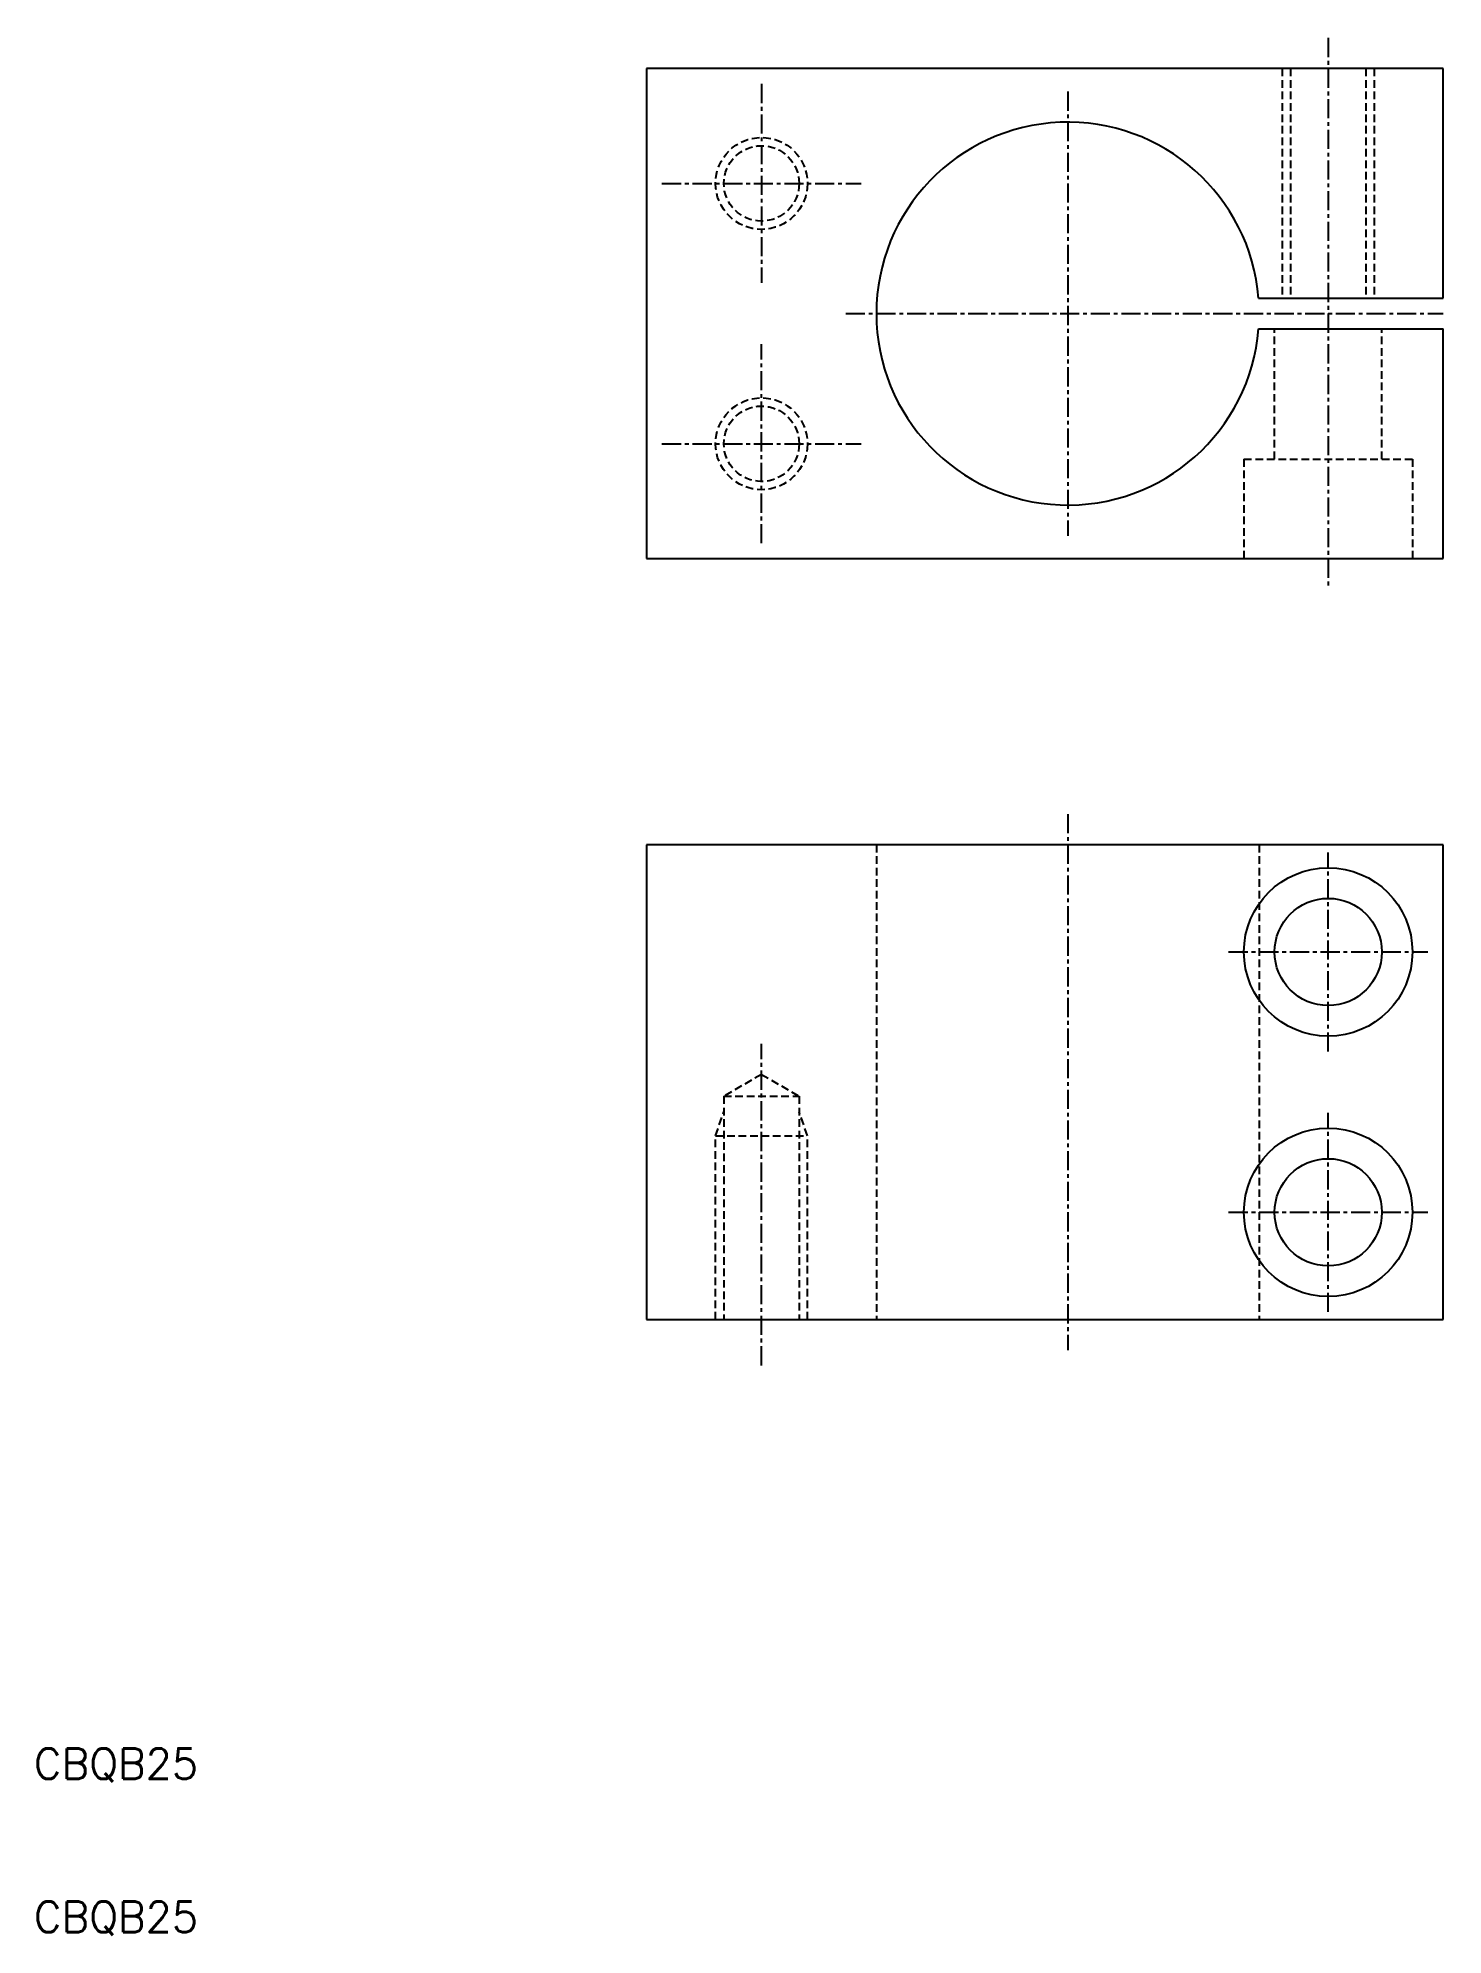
# Model space of a CAD drawing. Extents: x 10 to 102, y 10 to 134.
import ezdxf

# ---------------------------------------------------------------- set-up
doc = ezdxf.new("R2010")
doc.units = 0
doc.linetypes.add('CENTER', pattern=[2, 1.25, -0.25, 0.25, -0.25])
doc.linetypes.add('DASHED', pattern=[0.75, 0.5, -0.25])
doc.layers.get('0').update_dxf_attribs({"linetype": 'CONTINUOUS'})
doc.layers.add('CENTER', color=1, linetype='CENTER')
doc.styles.get("Standard").update_dxf_attribs({"font": 'txt.shx'})

msp = doc.modelspace()

# ---------------------------------------------------------------- linework, layer by layer
at = {"color": 7, "linetype": 'CONTINUOUS'}
for p, q in [((102, 131.68), (50, 131.68)), ((50, 131.68), (50, 99.68)), ((102, 116.68), (102, 131.68)), ((89.96, 116.68), (102, 116.68)), ((89.96, 114.68), (102, 114.68)), ((102, 99.68), (102, 114.68)), ((50, 99.68), (102, 99.68)), ((102, 81), (50, 81)), ((50, 81), (50, 50)), ((102, 50), (102, 81)), ((50, 50), (102, 50))]:
    msp.add_line(p, q, dxfattribs=at)
at = {"color": 3, "linetype": 'DASHED'}
for p, q in [((91.5, 131.68), (91.5, 116.68)), ((92.04, 131.68), (92.04, 116.68)), ((96.96, 131.68), (96.96, 116.68)), ((97.5, 131.68), (97.5, 116.68)), ((91, 106.18), (91, 114.68)), ((98, 106.18), (98, 114.68)), ((89, 106.18), (100, 106.18)), ((89, 106.18), (89, 99.68)), ((100, 106.18), (100, 99.68)), ((65, 81), (65, 50)), ((90, 81), (90, 50)), ((57.5, 66), (55.04, 64.58)), ((57.5, 66), (59.96, 64.58)), ((55.04, 64.58), (55.04, 50)), ((55.04, 64.58), (59.96, 64.58)), ((59.96, 64.58), (59.96, 50)), ((54.5, 62), (55.04, 63.56)), ((60.5, 62), (59.96, 63.56)), ((54.5, 50), (54.5, 62)), ((54.5, 62), (60.5, 62)), ((60.5, 50), (60.5, 62))]:
    msp.add_line(p, q, dxfattribs=at)
for centre, radius in [((57.5, 124.18), 3), ((57.5, 124.18), 2.46), ((57.5, 107.18), 3), ((57.5, 107.18), 2.46)]:
    msp.add_circle(centre, radius, dxfattribs=at)
at = {"color": 7, "linetype": 'CONTINUOUS'}
for centre, radius in [((94.5, 74), 5.5), ((94.5, 74), 3.5), ((94.5, 57), 5.5), ((94.5, 57), 3.5)]:
    msp.add_circle(centre, radius, dxfattribs=at)
msp.add_arc((77.5, 115.68), 12.5, 4.5886, 355.4114, dxfattribs=at)
at = {"layer": 'CENTER', "color": 1, "linetype": 'CENTER'}
for p, q in [((94.5, 133.68), (94.5, 97.68)), ((57.5, 130.68), (57.5, 117.68)), ((77.5, 130.18), (77.5, 101.18)), ((51, 124.18), (64, 124.18)), ((63, 115.68), (102, 115.68)), ((57.5, 100.68), (57.5, 113.68)), ((51, 107.18), (64, 107.18)), ((77.5, 83), (77.5, 48)), ((94.5, 67.5), (94.5, 80.5)), ((88, 74), (101, 74)), ((57.5, 47), (57.5, 68)), ((94.5, 50.5), (94.5, 63.5)), ((88, 57), (101, 57))]:
    msp.add_line(p, q, dxfattribs=at)

# ---------------------------------------------------------------- texts
at = {"color": 7, "linetype": 'CONTINUOUS'}
for p in [(10, 20), (10, 10)]:
    msp.add_text('CBQB25', height=2, dxfattribs=at).set_placement(p)

doc.saveas('drawing.dxf')
